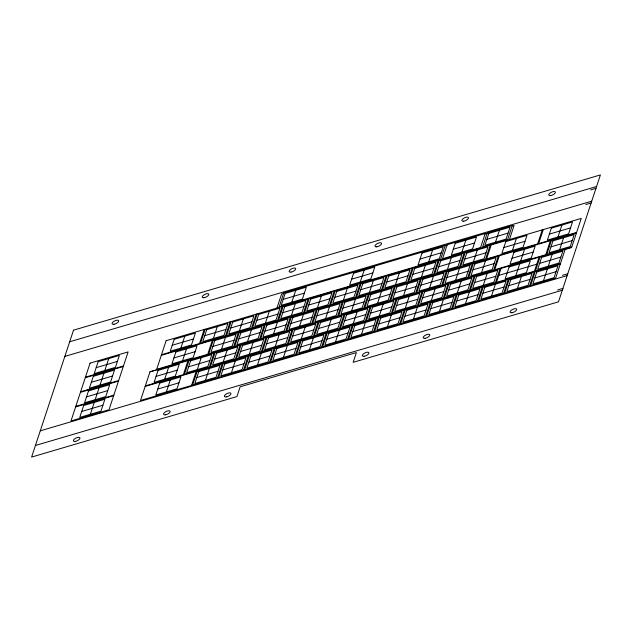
<?xml version="1.0" encoding="UTF-8"?>
<svg xmlns="http://www.w3.org/2000/svg" width="632" height="632" viewBox="0 0 632 632"><rect width="100%" height="100%" fill="white"/><g stroke="black" fill="none" stroke-linecap="round" stroke-linejoin="round"><path stroke-width="0.95" d="M90.344 414.3L94.279 402.394M95.171 399.701L99.106 387.787M99.99 385.093L103.925 373.18M104.817 370.486L108.744 358.581M166.169 340.593L156.499 369.878L149.982 371.798L140.509 400.475L191.575 385.433L196.204 371.403L145.147 386.444M164.699 379.208L168.633 367.303M166.39 391.895L170.324 379.982M180.863 348.082L184.797 336.177M182.553 360.769L186.487 348.856M204.152 329.509L199.522 343.539L161.5 354.75M205.171 329.209L200.542 343.239L225.521 335.876L230.159 321.846M197.287 369.609L201.221 357.696M213.379 338.499L217.313 326.594M205.432 380.393L209.366 368.48M221.524 349.283L225.458 337.37M231.178 321.546L226.54 335.584L251.528 328.221L256.165 314.183M223.222 361.962L227.157 350.057M239.386 330.836L243.32 318.931M231.438 372.73L235.373 360.817M247.531 341.62L251.465 329.714M257.177 313.883L252.547 327.921L277.535 320.558L282.164 306.52L166.129 340.711M249.229 354.307L253.155 342.394M265.393 323.173L269.319 311.268M257.437 365.067L261.372 353.154M276.982 307.942L281.619 293.912L283.626 293.319M273.538 333.957L277.464 322.051M275.228 346.644L279.162 334.731M291.463 303.265L296.1 289.235M291.392 315.51L295.326 303.605M283.444 357.404L287.378 345.491M299.536 326.294L303.471 314.388M301.235 338.981L305.169 327.068M317.398 307.855L321.333 295.942M309.451 349.741L313.377 337.836M325.543 318.631L329.477 306.725M327.234 331.318L331.168 319.405M343.397 300.192L347.331 288.279M335.45 342.078L339.384 330.173M360.248 282.046L364.182 270.133M351.542 310.976L355.476 299.062M353.241 323.655L357.175 311.75M369.404 292.529L373.338 280.616M361.457 334.415L365.391 322.51M377.549 303.313L381.483 291.399M379.247 315.992L383.174 304.087M395.411 284.866L399.337 272.953M387.456 326.752L391.39 314.847M403.548 295.65L407.482 283.736M405.246 308.329L409.181 296.424M421.41 277.203L425.344 265.298M428.33 262.944L432.959 248.905M413.462 319.097L417.397 307.184M429.555 287.987L433.489 276.073M431.253 300.666L435.187 288.761M447.417 269.54L451.351 257.635M439.461 311.434L443.395 299.521M461.921 252.081L465.855 240.176M455.561 280.324L459.488 268.418M457.252 293.011L461.186 281.098M473.415 261.877L477.35 249.972M465.468 303.771L469.402 291.858M481.56 272.661L485.494 260.755M495.504 242.19L499.438 230.277M483.259 285.348L487.193 273.435M509.471 239.441L514.1 225.403L512.133 225.987M491.475 296.108L495.401 284.195M512.457 250.375L516.391 238.469M515.783 275.765L519.709 263.852M520.602 261.158L524.536 249.253M517.474 288.445L521.408 276.54M542.272 229.882L537.635 243.913L486.577 258.962L491.214 244.932L581.243 218.403L576.605 232.434L538.662 243.612L543.299 229.582M543.481 280.782L547.415 268.877M548.299 266.183L552.234 254.269M557.985 236.96L561.919 225.055M559.644 249.656L563.578 237.743M560.142 264.168L560.331 263.591M564.969 249.561L571.494 247.594L571.676 247.073M576.305 233.034L576.495 232.465M69.678 341.77L596.568 186.519M590.651 189.916L595.968 188.344M64.843 356.409L591.734 201.158M445.133 245.73L447.045 245.161M485.068 233.958L487.146 233.35M585.817 204.555L591.133 202.99M283.175 299.378L304.379 293.13M351.605 279.21L372.817 272.961M420.043 259.049L441.247 252.8M453.286 249.253L474.49 243.004M486.869 239.354L508.073 233.113M96.175 367.658L117.386 361.409M172.22 345.254L193.431 339.005M204.744 335.671L225.948 329.422M230.751 328.008L251.955 321.759M256.75 320.345L277.962 314.096M282.757 312.682L303.96 306.433M308.756 305.019L329.967 298.77M334.762 297.356L355.966 291.107M360.769 289.701L381.973 283.452M386.768 282.038L407.98 275.789M412.775 274.375L433.979 268.126M438.774 266.712L459.985 260.463M464.781 259.049L485.984 252.8M503.823 247.547L525.026 241.298M549.35 234.132L570.554 227.883M85.454 377.154L123.477 365.952M85.265 377.723L123.287 366.521M161.31 355.318L212.368 340.269L207.738 354.307L156.673 369.349M91.356 382.265L112.559 376.016M173.919 357.933L195.122 351.684M212.889 346.455L234.093 340.206M238.896 338.792L260.1 332.543M264.895 331.128L286.106 324.88M290.902 323.466L312.105 317.217M316.901 315.803L338.112 309.554M342.907 308.139L364.111 301.891M368.914 300.477L390.118 294.236M394.913 292.821L416.125 286.572M420.92 285.158L442.123 278.91M446.919 277.495L468.13 271.247M472.926 269.832L494.129 263.584M511.967 258.33L533.171 252.081M551.009 246.828L572.213 240.579M80.627 391.753L118.65 380.551M80.438 392.33L118.46 381.128M149.966 371.845L187.988 360.635L183.359 374.673L145.336 385.875M86.529 396.864L107.74 390.615M156.057 376.38L177.268 370.131M188.652 366.773L209.856 360.524M214.588 359.134L235.791 352.885M240.587 351.471L261.798 345.222M266.593 343.808L287.797 337.559M292.6 336.153L313.804 329.904M318.599 328.49L339.803 322.241M344.606 320.827L365.81 314.578M370.605 313.164L391.816 306.915M396.612 305.501L417.815 299.252M422.611 297.838L443.822 291.589M448.617 290.175L469.821 283.926M474.624 282.512L495.828 276.263M498.735 275.41L536.758 264.208M539.665 263.347L560.868 257.098M75.808 406.36L113.831 395.158M75.619 406.929L113.641 395.727M81.71 411.472L102.913 405.223M157.755 389.059L178.959 382.818M196.797 377.557L218 371.308M222.804 369.894L244.007 363.653M248.803 362.239L270.006 355.99M274.809 354.576L296.013 348.327M300.808 346.913L322.02 340.664M326.815 339.25L348.019 333.001M352.814 331.587L374.026 325.338M378.821 323.924L400.024 317.675M404.828 316.261L426.031 310.012M430.827 308.598L452.038 302.357M456.833 300.943L478.037 294.694M482.832 293.28L504.044 287.031M508.839 285.617L530.043 279.368M534.846 277.954L556.049 271.705M562.441 275.331L567.757 273.759M191.67 385.125L192.689 384.825M217.677 377.462L218.696 377.162M243.683 369.807L244.695 369.507M269.682 362.144L270.701 361.844M295.689 354.481L296.7 354.181M321.688 346.818L322.707 346.518M347.695 339.155L348.714 338.855M373.702 331.492L374.713 331.192M399.701 323.829L400.72 323.529M425.707 316.166L426.719 315.866M451.706 308.511L452.725 308.211M477.713 300.848L478.732 300.548M503.712 293.185L504.731 292.885M529.719 285.522L530.738 285.222M40.266 430.842L567.157 275.592M557.606 289.97L562.922 288.405M35.431 445.481L562.322 290.23M73.51 330.173L31.6 457.078L236.929 396.58L240.152 386.816L356.393 352.561L353.17 362.326L558.491 301.827L600.4 174.922L73.51 330.173M90.084 363.123L70.981 420.967L109.004 409.757L128.106 351.913L90.084 363.123M83.677 405.515L79.743 417.428L100.946 411.179L104.88 399.266L83.677 405.515M88.496 390.916L84.57 402.821L105.773 396.572L109.707 384.667L88.496 390.916M93.323 376.309L89.389 388.214L110.592 381.973L114.526 370.06L93.323 376.309M98.142 361.702L94.208 373.615L115.419 367.366L119.353 355.453L98.142 361.702M158.024 370.423L154.097 382.336L175.301 376.087L179.235 364.174L158.024 370.423M159.722 383.111L155.788 395.016L177 388.767L180.926 376.862L159.722 383.111M174.187 339.297L170.261 351.21L191.464 344.961L195.399 333.048L174.187 339.297M175.886 351.977L171.951 363.89L193.163 357.641L197.089 345.736L175.886 351.977M189.079 360.319L184.441 374.349L209.429 366.987L214.066 352.956L189.079 360.319M190.619 360.825L186.685 372.73L207.888 366.481L211.823 354.576L190.619 360.825M206.711 329.714L202.777 341.628L223.989 335.379L227.915 323.466L206.711 329.714M197.224 371.103L192.586 385.133L217.574 377.77L222.211 363.74L197.224 371.103M198.764 371.608L194.83 383.513L216.033 377.264L219.968 365.359L198.764 371.608M213.316 339.992L208.686 354.023L233.666 346.66L238.303 332.63L213.316 339.992M214.856 340.498L210.922 352.403L232.134 346.162L236.06 334.249L214.856 340.498M215.014 352.68L210.377 366.71L235.365 359.347L240.002 345.317L215.014 352.68M216.555 353.177L212.621 365.091L233.824 358.842L237.758 346.928L216.555 353.177M232.718 322.051L228.784 333.965L249.988 327.716L253.922 315.803L232.718 322.051M223.23 363.44L218.593 377.47L243.581 370.107L248.21 356.077L223.23 363.44M224.763 363.945L220.837 375.85L242.04 369.602L245.974 357.696L224.763 363.945M239.323 332.329L234.685 346.36L259.673 339.005L264.31 324.967L239.323 332.329M240.863 332.835L236.929 344.748L258.132 338.499L262.067 326.586L240.863 332.835M241.013 345.017L236.384 359.047L261.372 351.684L266.001 337.654L241.013 345.017M242.554 345.522L238.62 357.428L259.831 351.179L263.765 339.273L242.554 345.522M258.717 314.388L254.783 326.302L275.994 320.053L279.929 308.139L258.717 314.388M249.229 355.777L244.6 369.807L269.58 362.444L274.217 348.414L249.229 355.777M250.77 356.282L246.835 368.187L268.039 361.938L271.973 350.033L250.77 356.282M265.322 324.666L260.692 338.705L285.68 331.342L290.309 317.303L265.322 324.666M266.862 325.172L262.928 337.085L284.139 330.836L288.073 318.923L266.862 325.172M267.02 337.354L262.383 351.384L287.37 344.021L292.008 329.991L267.02 337.354M268.56 337.859L264.626 349.765L285.83 343.516L289.764 331.61L268.56 337.859M283.776 292.869L279.147 306.899L440.646 259.31L445.284 245.279L283.776 292.869M285.143 293.422L281.208 305.335L302.412 299.086L306.346 287.173L285.143 293.422M283.183 306.228L278.546 320.258L303.534 312.895L308.171 298.865L283.183 306.228M284.724 306.725L280.79 318.639L301.993 312.39L305.928 300.477L284.724 306.725M275.236 348.113L270.599 362.144L295.586 354.781L300.224 340.751L275.236 348.113M276.777 348.619L272.842 360.524L294.046 354.283L297.98 342.37L276.777 348.619M291.328 317.003L286.691 331.042L311.679 323.679L316.316 309.641L291.328 317.003M292.869 317.509L288.935 329.422L310.138 323.173L314.072 311.26L292.869 317.509M293.027 329.691L288.389 343.721L313.377 336.358L318.007 322.328L293.027 329.691M294.559 330.196L290.633 342.102L311.837 335.853L315.771 323.947L294.559 330.196M309.19 298.565L304.553 312.595L329.541 305.232L334.17 291.202L309.19 298.565M310.723 299.07L306.797 310.976L328 304.727L331.934 292.821L310.723 299.07M301.235 340.451L296.606 354.481L321.593 347.126L326.223 333.088L301.235 340.451M302.775 340.956L298.841 352.869L320.053 346.62L323.979 334.707L302.775 340.956M317.327 309.348L312.698 323.379L337.685 316.016L342.315 301.985L317.327 309.348M318.868 309.846L314.941 321.759L336.145 315.51L340.079 303.605L318.868 309.846M319.026 322.028L314.396 336.058L339.376 328.695L344.013 314.665L319.026 322.028M320.566 322.533L316.632 334.439L337.844 328.19L341.77 316.284L320.566 322.533M335.189 290.902L330.56 304.932L355.54 297.569L360.177 283.539L335.189 290.902M336.73 291.407L332.795 303.313L353.999 297.064L357.933 285.158L336.73 291.407M327.242 332.788L322.604 346.826L347.592 339.463L352.229 325.425L327.242 332.788M328.782 333.293L324.848 345.206L346.052 338.957L349.986 327.044L328.782 333.293M343.334 301.685L338.697 315.716L363.684 308.353L368.322 294.322L343.334 301.685M353.572 273.261L349.646 285.166L370.85 278.917L374.784 267.012L353.572 273.261M344.875 302.191L340.94 314.096L362.144 307.847L366.078 295.942L344.875 302.191M345.033 314.365L340.395 328.395L365.383 321.032L370.02 307.002L345.033 314.365M346.573 314.87L342.639 326.784L363.842 320.535L367.777 308.621L346.573 314.87M361.196 283.239L356.559 297.269L381.546 289.906L386.184 275.876L361.196 283.239M362.736 283.744L358.802 295.65L380.006 289.401L383.94 277.495L362.736 283.744M353.241 325.125L348.611 339.163L373.599 331.8L378.228 317.77L353.241 325.125M354.781 325.63L350.855 337.543L372.058 331.294L375.993 319.381L354.781 325.63M369.341 294.022L364.704 308.053L389.691 300.69L394.329 286.659L369.341 294.022M370.881 294.528L366.947 306.433L388.151 300.184L392.085 288.279L370.881 294.528M371.031 306.702L366.402 320.74L391.39 313.377L396.019 299.339L371.031 306.702M372.572 307.207L368.638 319.12L389.849 312.872L393.783 300.958L372.572 307.207M387.195 275.576L382.565 289.606L407.553 282.243L412.183 268.213L387.195 275.576M388.735 276.081L384.801 287.987L406.013 281.738L409.939 269.832L388.735 276.081M379.247 317.469L374.61 331.5L399.598 324.137L404.235 310.107L379.247 317.469M380.788 317.967L376.854 329.88L398.057 323.631L401.992 311.726L380.788 317.967M395.34 286.359L390.71 300.39L415.698 293.027L420.327 278.996L395.34 286.359M396.88 286.865L392.946 298.77L414.158 292.521L418.084 280.616L396.88 286.865M397.038 299.039L392.401 313.077L417.389 305.714L422.026 291.676L397.038 299.039M398.579 299.544L394.645 311.458L415.848 305.209L419.782 293.295L398.579 299.544M413.202 267.913L408.564 281.943L433.552 274.58L438.189 260.55L413.202 267.913M414.742 268.418L410.808 280.332L432.012 274.083L435.946 262.169L414.742 268.418M422.01 253.092L418.076 265.005L439.279 258.757L443.214 246.843L422.01 253.092M405.254 309.806L400.617 323.837L425.605 316.474L430.234 302.444L405.254 309.806M406.795 310.312L402.861 322.217L424.064 315.968L427.998 304.063L406.795 310.312M421.347 278.696L416.709 292.727L441.697 285.364L446.334 271.333L421.347 278.696M422.887 279.202L418.953 291.107L440.156 284.866L444.091 272.953L422.887 279.202M423.037 291.376L418.408 305.414L443.395 298.051L448.025 284.021L423.037 291.376M424.578 291.881L420.651 303.795L441.855 297.546L445.789 285.632L424.578 291.881M439.201 260.25L434.571 274.288L459.559 266.925L464.188 252.887L439.201 260.25M440.741 260.755L436.815 272.668L458.018 266.42L461.953 254.506L440.741 260.755M447.195 244.718L442.558 258.749L480.581 247.547L485.218 233.508L447.195 244.718M431.253 302.143L426.624 316.174L451.611 308.811L456.241 294.781L431.253 302.143M432.794 302.649L428.859 314.554L450.071 308.305L453.997 296.4L432.794 302.649M455.253 243.296L451.319 255.21L472.523 248.961L476.457 237.047L455.253 243.296M447.345 271.033L442.716 285.064L467.704 277.709L472.333 263.67L447.345 271.033M448.886 271.539L444.952 283.452L466.163 277.203L470.097 265.29L448.886 271.539M449.044 283.721L444.407 297.751L469.394 290.388L474.032 276.358L449.044 283.721M450.584 284.218L446.65 296.132L467.854 289.883L471.788 277.977L450.584 284.218M465.207 252.587L460.57 266.625L485.558 259.262L490.195 245.224L465.207 252.587M466.748 253.092L462.814 265.005L484.017 258.757L487.951 246.843L466.748 253.092M457.26 294.48L452.623 308.511L477.61 301.148L482.248 287.118L457.26 294.48M458.8 294.986L454.866 306.891L476.07 300.642L480.004 288.737L458.8 294.986M473.352 263.37L468.715 277.409L493.703 270.046L498.34 256.007L473.352 263.37M474.893 263.876L470.959 275.789L492.162 269.54L496.096 257.627L474.893 263.876M487.296 232.9L482.666 246.93L507.646 239.568L512.283 225.537L487.296 232.9M488.836 233.405L484.902 245.311L506.106 239.062L510.04 227.157L488.836 233.405M475.051 276.058L470.413 290.088L495.401 282.725L500.038 268.695L475.051 276.058M476.591 276.563L472.657 288.469L493.861 282.22L497.795 270.314L476.591 276.563M483.259 286.817L478.629 300.848L503.617 293.485L508.247 279.455L483.259 286.817M484.799 287.323L480.865 299.228L502.077 292.987L506.011 281.074L484.799 287.323M499.359 255.707L494.722 269.745L545.779 254.696L550.417 240.666L499.359 255.707M505.79 241.59L501.855 253.503L523.059 247.254L526.993 235.341L505.79 241.59M501.05 268.395L496.42 282.425L534.443 271.223L539.072 257.192L501.05 268.395M509.108 266.981L505.173 278.886L526.385 272.637L530.319 260.732L509.108 266.981M513.934 252.373L510 264.287L531.204 258.038L535.138 246.125L513.934 252.373M509.266 279.154L504.628 293.185L529.616 285.83L534.253 271.792L509.266 279.154M510.806 279.66L506.872 291.573L528.076 285.324L532.01 273.411L510.806 279.66M535.272 271.491L530.635 285.53L555.623 278.167L560.252 264.129L535.272 271.491M540.091 256.892L535.454 270.923L560.442 263.56L565.079 249.529L540.091 256.892M536.805 271.997L532.879 283.91L554.082 277.661L558.017 265.748L536.805 271.997M541.632 257.398L537.698 269.303L558.901 263.054L562.836 251.149L541.632 257.398M551.317 228.176L547.383 240.089L568.587 233.84L572.521 221.927L551.317 228.176M551.436 240.365L546.798 254.396L571.786 247.033L576.416 233.003L551.436 240.365M552.968 240.871L549.042 252.776L570.246 246.535L574.18 234.622L552.968 240.871M75.24 441.405A3.61 1.493 -25.8 0 0 79.972 437.992A3.61 1.493 -25.8 0 0 74.789 438.774A3.61 1.493 -25.8 0 0 75.24 441.405M165.41 414.837A3.61 1.493 -25.8 0 0 170.142 411.424A3.61 1.493 -25.8 0 0 164.96 412.206A3.61 1.493 -25.8 0 0 165.41 414.837M226.248 396.912A3.61 1.493 -25.8 0 0 230.98 393.499A3.61 1.493 -25.8 0 0 225.798 394.281A3.61 1.493 -25.8 0 0 226.248 396.912M511.959 312.729A3.61 1.493 -25.8 0 0 516.692 309.309A3.61 1.493 -25.8 0 0 511.517 310.091A3.61 1.493 -25.8 0 0 511.959 312.729M425.052 338.333A3.61 1.493 -25.8 0 0 429.784 334.921A3.61 1.493 -25.8 0 0 424.601 335.703A3.61 1.493 -25.8 0 0 425.052 338.333M364.214 356.258A3.61 1.493 -25.8 0 0 368.946 352.846A3.61 1.493 -25.8 0 0 363.763 353.628A3.61 1.493 -25.8 0 0 364.214 356.258M113.926 324.263A3.61 1.493 -25.8 0 0 118.658 320.851A3.61 1.493 -25.8 0 0 113.476 321.633A3.61 1.493 -25.8 0 0 113.926 324.263M204.089 297.696A3.61 1.493 -25.8 0 0 208.821 294.283A3.61 1.493 -25.8 0 0 203.646 295.065A3.61 1.493 -25.8 0 0 204.089 297.696M550.646 195.588A3.61 1.493 -25.8 0 0 555.378 192.168A3.61 1.493 -25.8 0 0 550.196 192.95A3.61 1.493 -25.8 0 0 550.646 195.588M463.738 221.192A3.61 1.493 -25.8 0 0 468.47 217.779A3.61 1.493 -25.8 0 0 463.288 218.561A3.61 1.493 -25.8 0 0 463.738 221.192M376.83 246.804A3.61 1.493 -25.8 0 0 381.554 243.383A3.61 1.493 -25.8 0 0 376.38 244.173A3.61 1.493 -25.8 0 0 376.83 246.804M291.004 272.092A3.61 1.493 -25.8 0 0 295.737 268.671A3.61 1.493 -25.8 0 0 290.554 269.461A3.61 1.493 -25.8 0 0 291.004 272.092"/></g></svg>
